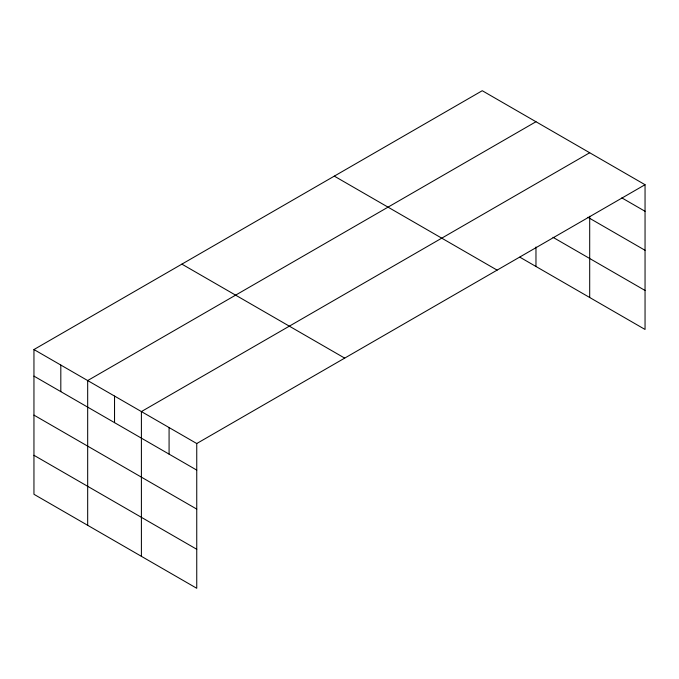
<?xml version="1.0" encoding="UTF-8"?>
<svg xmlns="http://www.w3.org/2000/svg" width="679" height="679" viewBox="0 0 679 679"><rect width="100%" height="100%" fill="white"/><g stroke="black" fill="none" stroke-linecap="round" stroke-linejoin="round"><path stroke-width="1.02" d="M33.95 349.541L196.749 443.531L196.749 588.286L33.95 494.287L33.95 349.541L482.251 90.714L645.05 184.713L645.05 329.459L519.851 257.18M535.969 121.736L87.676 380.554L87.676 525.308M589.695 152.75L141.402 411.576L141.402 556.322M196.749 443.531L645.05 184.713M621.837 197.886L645.05 211.288M587.904 217.288L645.05 250.288M552.986 237.311L645.05 290.459M334.306 176.133L497.113 270.123M181.887 264.131L344.694 358.122M33.95 376.115L196.749 470.106M33.95 415.115L196.749 509.106M33.95 455.295L196.749 549.286M589.695 216.27L589.695 297.504M535.969 246.986L535.969 266.482M169.079 427.558L169.079 454.132M114.539 396.069L114.539 422.644M60.813 365.047L60.813 391.622"/></g></svg>
